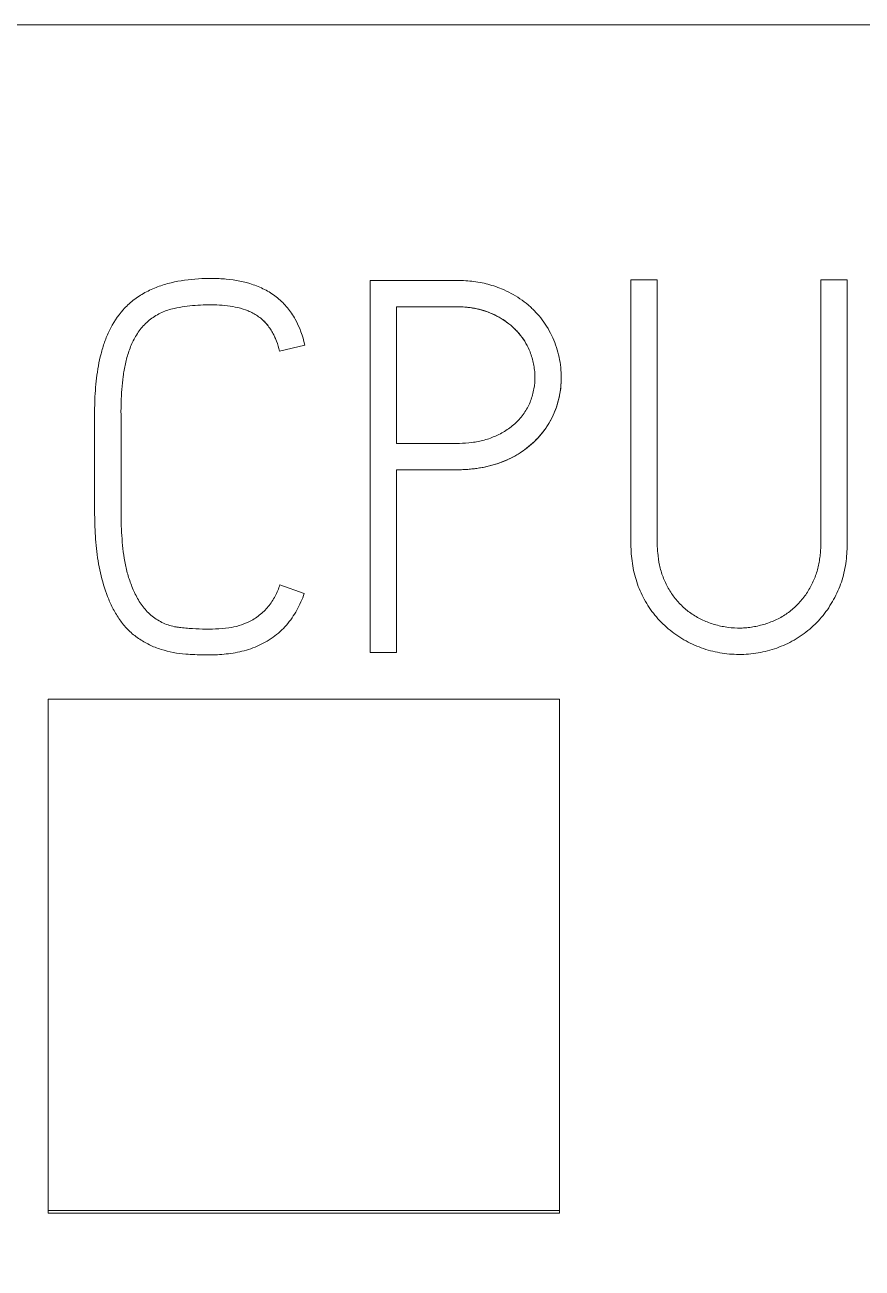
# Model space of a CAD drawing. Header units: millimetres. Extents: x 1359 to 3577, y 1333 to 3557.
# Drawn here: x 2571.47 to 2575.07, y 3324.73 to 3330.08 of the extents above; entities that cross this region are included whole.
import ezdxf

# ---------------------------------------------------------------- set-up
doc = ezdxf.new("R2010")
doc.units = ezdxf.units.MM
doc.set_wipeout_variables(frame=1)
doc.layers.add('000-PI-Oprema', color=30, linetype='Continuous', lineweight=5)
doc.layers.add('002-PI-Kabelska kanalica', color=150, linetype='Continuous')

# ---------------------------------------------------------------- blocks, each defined once
blk = doc.blocks.new('6ES7515-2AN03-0AB0')
blk.add_wipeout([(49766.6555, 38535.9127), (49836.4555, 38535.9127), (49836.4555, 38388.9127), (49766.6555, 38388.9127)])
at = {"layer": '000-PI-Oprema', "color": 0, "linetype": 'ByBlock', "lineweight": 0}
for p, q in [((49831.3494, 38535.9127), (49771.7616, 38535.9127)), ((49831.3494, 38535.9127), (49771.7616, 38535.9127)), ((49783.041, 38534.8131), (49783.041, 38533.2127)), ((49783.041, 38534.8131), (49783.041, 38533.2127)), ((49784.2752, 38534.8151), (49784.1617, 38534.8151)), ((49784.2752, 38534.8151), (49784.1617, 38534.8151)), ((49785.0923, 38534.8151), (49784.9788, 38534.8151)), ((49785.0923, 38534.8151), (49784.9788, 38534.8151)), ((49785.0923, 38533.6878), (49785.0923, 38534.8151)), ((49785.0923, 38533.6878), (49785.0923, 38534.8151)), ((49783.1544, 38534.1116), (49783.1544, 38534.6997)), ((49783.1544, 38534.1116), (49783.1544, 38534.6997)), ((49782.6507, 38534.5083), (49782.7592, 38534.5351)), ((49782.6507, 38534.5083), (49782.7592, 38534.5351)), ((49783.1544, 38533.2127), (49783.1544, 38533.9983)), ((49783.1544, 38533.2127), (49783.1544, 38533.9983)), ((49782.7572, 38533.4659), (49782.6527, 38533.5037)), ((49782.7572, 38533.4659), (49782.6527, 38533.5037)), ((49783.041, 38533.2127), (49783.1544, 38533.2127)), ((49783.041, 38533.2127), (49783.1544, 38533.2127)), ((49783.8555, 38533.0114), (49781.6555, 38533.0114)), ((49781.6555, 38533.0114), (49781.6555, 38530.8111)), ((49783.8555, 38533.0114), (49781.6555, 38533.0114)), ((49781.6555, 38533.0114), (49781.6555, 38530.8111)), ((49783.8555, 38530.8111), (49783.8555, 38533.0114)), ((49783.8555, 38530.8111), (49783.8555, 38533.0114)), ((49781.6555, 38530.8111), (49783.8555, 38530.8111)), ((49781.6555, 38530.8111), (49781.6555, 38530.8)), ((49781.6555, 38530.8111), (49783.8555, 38530.8111)), ((49781.6555, 38530.8111), (49781.6555, 38530.8)), ((49783.8555, 38530.8), (49781.6555, 38530.8)), ((49783.8555, 38530.8), (49781.6555, 38530.8)), ((49783.8555, 38530.8111), (49783.8555, 38530.8)), ((49783.8555, 38530.8111), (49783.8555, 38530.8))]:
    blk.add_line(p, q, dxfattribs=at)
for points, knots in [([(49782.7592, 38534.5351), (49782.7505, 38534.574), (49782.7376, 38534.6113), (49782.7135, 38534.6549), (49782.7082, 38534.6635), (49782.697, 38534.68), (49782.6911, 38534.6879), (49782.6721, 38534.7108), (49782.658, 38534.7249), (49782.6268, 38534.7503), (49782.6102, 38534.7613), (49782.5839, 38534.7754), (49782.575, 38534.7798), (49782.5566, 38534.7878), (49782.5471, 38534.7914), (49782.4998, 38534.8077), (49782.4608, 38534.815), (49782.411, 38534.8196), (49782.401, 38534.8203), (49782.381, 38534.8213), (49782.371, 38534.8215), (49782.3411, 38534.8218), (49782.3213, 38534.8213), (49782.2621, 38534.8176), (49782.2229, 38534.8124), (49782.1745, 38534.8006), (49782.1648, 38534.798), (49782.1456, 38534.7921), (49782.136, 38534.7889), (49782.1078, 38534.7783), (49782.0896, 38534.77), (49782.0634, 38534.7556), (49782.0549, 38534.7505), (49782.0381, 38534.7395), (49782.0299, 38534.7336), (49782.0061, 38534.715), (49781.9914, 38534.7013), (49781.9779, 38534.6863)], [0, 0, 0, 0, 0.125, 0.125, 0.15625, 0.15625, 0.1875, 0.1875, 0.25, 0.25, 0.3125, 0.3125, 0.34375, 0.34375, 0.375, 0.375, 0.5, 0.5, 0.53125, 0.53125, 0.5625, 0.5625, 0.625, 0.625, 0.75, 0.75, 0.78125, 0.78125, 0.8125, 0.8125, 0.875, 0.875, 0.90625, 0.90625, 0.9375, 0.9375, 1, 1, 1, 1]), ([(49782.7592, 38534.5351), (49782.7505, 38534.574), (49782.7376, 38534.6113), (49782.7135, 38534.6549), (49782.7082, 38534.6635), (49782.697, 38534.68), (49782.6911, 38534.6879), (49782.6721, 38534.7108), (49782.658, 38534.7249), (49782.6268, 38534.7503), (49782.6102, 38534.7613), (49782.5839, 38534.7754), (49782.575, 38534.7798), (49782.5566, 38534.7878), (49782.5471, 38534.7914), (49782.4998, 38534.8077), (49782.4608, 38534.815), (49782.411, 38534.8196), (49782.401, 38534.8203), (49782.381, 38534.8213), (49782.371, 38534.8215), (49782.3411, 38534.8218), (49782.3213, 38534.8213), (49782.2621, 38534.8176), (49782.2229, 38534.8124), (49782.1745, 38534.8006), (49782.1648, 38534.798), (49782.1456, 38534.7921), (49782.136, 38534.7889), (49782.1078, 38534.7783), (49782.0896, 38534.77), (49782.0634, 38534.7556), (49782.0549, 38534.7505), (49782.0381, 38534.7395), (49782.0299, 38534.7336), (49782.0061, 38534.715), (49781.9914, 38534.7013), (49781.9779, 38534.6863)], [0, 0, 0, 0, 0.125, 0.125, 0.15625, 0.15625, 0.1875, 0.1875, 0.25, 0.25, 0.3125, 0.3125, 0.34375, 0.34375, 0.375, 0.375, 0.5, 0.5, 0.53125, 0.53125, 0.5625, 0.5625, 0.625, 0.625, 0.75, 0.75, 0.78125, 0.78125, 0.8125, 0.8125, 0.875, 0.875, 0.90625, 0.90625, 0.9375, 0.9375, 1, 1, 1, 1]), ([(49783.606, 38534.7765), (49783.584, 38534.7859), (49783.5616, 38534.7932), (49783.516, 38534.8042), (49783.4928, 38534.808), (49783.4575, 38534.8114), (49783.4456, 38534.8122), (49783.4278, 38534.8129), (49783.4218, 38534.813), (49783.4099, 38534.8131), (49783.404, 38534.8131), (49783.3742, 38534.8131), (49783.2552, 38534.8131), (49783.1362, 38534.8131), (49783.041, 38534.8131)], [0, 0, 0, 0, 0.125, 0.125, 0.25, 0.25, 0.3125, 0.3125, 0.34375, 0.34375, 0.375, 0.375, 0.5, 1, 1, 1, 1]), ([(49783.606, 38534.7765), (49783.584, 38534.7859), (49783.5616, 38534.7932), (49783.516, 38534.8042), (49783.4928, 38534.808), (49783.4575, 38534.8114), (49783.4456, 38534.8122), (49783.4278, 38534.8129), (49783.4218, 38534.813), (49783.4099, 38534.8131), (49783.404, 38534.8131), (49783.3742, 38534.8131), (49783.2552, 38534.8131), (49783.1362, 38534.8131), (49783.041, 38534.8131)], [0, 0, 0, 0, 0.125, 0.125, 0.25, 0.25, 0.3125, 0.3125, 0.34375, 0.34375, 0.375, 0.375, 0.5, 1, 1, 1, 1]), ([(49783.1544, 38533.9983), (49783.2128, 38533.9983), (49783.2858, 38533.9983), (49783.3661, 38533.9983), (49783.388, 38533.9983), (49783.4026, 38533.9983), (49783.4099, 38533.9982), (49783.4464, 38533.9986), (49783.4754, 38534.0007), (49783.5189, 38534.0072), (49783.5333, 38534.0099), (49783.5549, 38534.0151), (49783.5621, 38534.0169), (49783.5764, 38534.021), (49783.5836, 38534.0233), (49783.6191, 38534.0353), (49783.6462, 38534.0475), (49783.6845, 38534.0702), (49783.6969, 38534.0786), (49783.7209, 38534.0966), (49783.7323, 38534.1062), (49783.7646, 38534.1366), (49783.784, 38534.159), (49783.8088, 38534.1965), (49783.8163, 38534.2094), (49783.8293, 38534.2359), (49783.835, 38534.2495), (49783.8448, 38534.2773), (49783.849, 38534.2915), (49783.8557, 38534.3206), (49783.8582, 38534.3353), (49783.8616, 38534.3646), (49783.8625, 38534.3793), (49783.8626, 38534.4089), (49783.8618, 38534.4237), (49783.8572, 38534.4682), (49783.8509, 38534.497), (49783.8371, 38534.5391), (49783.8319, 38534.553), (49783.8197, 38534.5803), (49783.7993, 38534.6197), (49783.7726, 38534.655), (49783.7472, 38534.6822), (49783.7419, 38534.6876), (49783.7312, 38534.6979), (49783.7146, 38534.7127), (49783.685, 38534.7348), (49783.6596, 38534.7501), (49783.6333, 38534.7642), (49783.6198, 38534.7706), (49783.606, 38534.7765)], [0, 0, 0, 0, 0.125, 0.15625, 0.171875, 0.171875, 0.1875, 0.1875, 0.25, 0.25, 0.28125, 0.28125, 0.296875, 0.296875, 0.3125, 0.3125, 0.375, 0.375, 0.40625, 0.40625, 0.4375, 0.4375, 0.5, 0.5, 0.53125, 0.53125, 0.5625, 0.5625, 0.59375, 0.59375, 0.625, 0.625, 0.65625, 0.65625, 0.6875, 0.6875, 0.75, 0.75, 0.78125, 0.78125, 0.8125, 0.875, 0.875, 0.890625, 0.890625, 0.90625, 0.9375, 0.96875, 0.96875, 1, 1, 1, 1]), ([(49783.1544, 38533.9983), (49783.2128, 38533.9983), (49783.2858, 38533.9983), (49783.3661, 38533.9983), (49783.388, 38533.9983), (49783.4026, 38533.9983), (49783.4099, 38533.9982), (49783.4464, 38533.9986), (49783.4754, 38534.0007), (49783.5189, 38534.0072), (49783.5333, 38534.0099), (49783.5549, 38534.0151), (49783.5621, 38534.0169), (49783.5764, 38534.021), (49783.5836, 38534.0233), (49783.6191, 38534.0353), (49783.6462, 38534.0475), (49783.6845, 38534.0702), (49783.6969, 38534.0786), (49783.7209, 38534.0966), (49783.7323, 38534.1062), (49783.7646, 38534.1366), (49783.784, 38534.159), (49783.8088, 38534.1965), (49783.8163, 38534.2094), (49783.8293, 38534.2359), (49783.835, 38534.2495), (49783.8448, 38534.2773), (49783.849, 38534.2915), (49783.8557, 38534.3206), (49783.8582, 38534.3353), (49783.8616, 38534.3646), (49783.8625, 38534.3793), (49783.8626, 38534.4089), (49783.8618, 38534.4237), (49783.8572, 38534.4682), (49783.8509, 38534.497), (49783.8371, 38534.5391), (49783.8319, 38534.553), (49783.8197, 38534.5803), (49783.7993, 38534.6197), (49783.7726, 38534.655), (49783.7472, 38534.6822), (49783.7419, 38534.6876), (49783.7312, 38534.6979), (49783.7146, 38534.7127), (49783.685, 38534.7348), (49783.6596, 38534.7501), (49783.6333, 38534.7642), (49783.6198, 38534.7706), (49783.606, 38534.7765)], [0, 0, 0, 0, 0.125, 0.15625, 0.171875, 0.171875, 0.1875, 0.1875, 0.25, 0.25, 0.28125, 0.28125, 0.296875, 0.296875, 0.3125, 0.3125, 0.375, 0.375, 0.40625, 0.40625, 0.4375, 0.4375, 0.5, 0.5, 0.53125, 0.53125, 0.5625, 0.5625, 0.59375, 0.59375, 0.625, 0.625, 0.65625, 0.65625, 0.6875, 0.6875, 0.75, 0.75, 0.78125, 0.78125, 0.8125, 0.875, 0.875, 0.890625, 0.890625, 0.90625, 0.9375, 0.96875, 0.96875, 1, 1, 1, 1]), ([(49784.1617, 38534.8151), (49784.1617, 38534.5965), (49784.1617, 38534.2685), (49784.1617, 38533.9131), (49784.1617, 38533.7627), (49784.1617, 38533.7217), (49784.1617, 38533.6944), (49784.1616, 38533.6807), (49784.1629, 38533.6398), (49784.1653, 38533.6126), (49784.1722, 38533.572), (49784.175, 38533.5585), (49784.1818, 38533.532), (49784.1858, 38533.5189), (49784.1948, 38533.4933), (49784.2, 38533.4807), (49784.2115, 38533.456), (49784.2178, 38533.4438), (49784.2315, 38533.4199), (49784.2388, 38533.4083), (49784.2545, 38533.3859), (49784.2712, 38533.3644), (49784.2899, 38533.3445), (49784.3096, 38533.3256), (49784.32, 38533.3165), (49784.3522, 38533.2904), (49784.3749, 38533.2751), (49784.4109, 38533.2553), (49784.4232, 38533.2492), (49784.4484, 38533.2382), (49784.4615, 38533.2332), (49784.5007, 38533.22), (49784.5274, 38533.2135), (49784.5681, 38533.2072), (49784.5818, 38533.2057), (49784.6094, 38533.2039), (49784.6234, 38533.2036), (49784.6647, 38533.2043), (49784.692, 38533.2072), (49784.7324, 38533.215), (49784.7458, 38533.2181), (49784.7725, 38533.2257), (49784.7857, 38533.23), (49784.8243, 38533.2446), (49784.8489, 38533.2564), (49784.8841, 38533.2777), (49784.8956, 38533.2853), (49784.9178, 38533.3018), (49784.9286, 38533.3105), (49784.9593, 38533.3379), (49784.9779, 38533.3579), (49785.0029, 38533.3906), (49785.0108, 38533.4019), (49785.0255, 38533.4253), (49785.0324, 38533.4372), (49785.045, 38533.4614), (49785.0509, 38533.4738), (49785.0615, 38533.4989), (49785.0661, 38533.5118), (49785.0742, 38533.5381), (49785.0776, 38533.5516), (49785.0832, 38533.5785), (49785.0855, 38533.592), (49785.0907, 38533.6328), (49785.0923, 38533.6602), (49785.0923, 38533.6878)], [0, 0, 0, 0, 0.25, 0.375, 0.40625, 0.421875, 0.421875, 0.4375, 0.4375, 0.46875, 0.46875, 0.484375, 0.484375, 0.5, 0.5, 0.515625, 0.515625, 0.53125, 0.53125, 0.546875, 0.546875, 0.5625, 0.578125, 0.578125, 0.59375, 0.59375, 0.625, 0.625, 0.640625, 0.640625, 0.65625, 0.65625, 0.6875, 0.6875, 0.703125, 0.703125, 0.71875, 0.71875, 0.75, 0.75, 0.765625, 0.765625, 0.78125, 0.78125, 0.8125, 0.8125, 0.828125, 0.828125, 0.84375, 0.84375, 0.875, 0.875, 0.890625, 0.890625, 0.90625, 0.90625, 0.921875, 0.921875, 0.9375, 0.9375, 0.953125, 0.953125, 0.96875, 0.96875, 1, 1, 1, 1]), ([(49784.1617, 38534.8151), (49784.1617, 38534.5965), (49784.1617, 38534.2685), (49784.1617, 38533.9131), (49784.1617, 38533.7627), (49784.1617, 38533.7217), (49784.1617, 38533.6944), (49784.1616, 38533.6807), (49784.1629, 38533.6398), (49784.1653, 38533.6126), (49784.1722, 38533.572), (49784.175, 38533.5585), (49784.1818, 38533.532), (49784.1858, 38533.5189), (49784.1948, 38533.4933), (49784.2, 38533.4807), (49784.2115, 38533.456), (49784.2178, 38533.4438), (49784.2315, 38533.4199), (49784.2388, 38533.4083), (49784.2545, 38533.3859), (49784.2712, 38533.3644), (49784.2899, 38533.3445), (49784.3096, 38533.3256), (49784.32, 38533.3165), (49784.3522, 38533.2904), (49784.3749, 38533.2751), (49784.4109, 38533.2553), (49784.4232, 38533.2492), (49784.4484, 38533.2382), (49784.4615, 38533.2332), (49784.5007, 38533.22), (49784.5274, 38533.2135), (49784.5681, 38533.2072), (49784.5818, 38533.2057), (49784.6094, 38533.2039), (49784.6234, 38533.2036), (49784.6647, 38533.2043), (49784.692, 38533.2072), (49784.7324, 38533.215), (49784.7458, 38533.2181), (49784.7725, 38533.2257), (49784.7857, 38533.23), (49784.8243, 38533.2446), (49784.8489, 38533.2564), (49784.8841, 38533.2777), (49784.8956, 38533.2853), (49784.9178, 38533.3018), (49784.9286, 38533.3105), (49784.9593, 38533.3379), (49784.9779, 38533.3579), (49785.0029, 38533.3906), (49785.0108, 38533.4019), (49785.0255, 38533.4253), (49785.0324, 38533.4372), (49785.045, 38533.4614), (49785.0509, 38533.4738), (49785.0615, 38533.4989), (49785.0661, 38533.5118), (49785.0742, 38533.5381), (49785.0776, 38533.5516), (49785.0832, 38533.5785), (49785.0855, 38533.592), (49785.0907, 38533.6328), (49785.0923, 38533.6602), (49785.0923, 38533.6878)], [0, 0, 0, 0, 0.25, 0.375, 0.40625, 0.421875, 0.421875, 0.4375, 0.4375, 0.46875, 0.46875, 0.484375, 0.484375, 0.5, 0.5, 0.515625, 0.515625, 0.53125, 0.53125, 0.546875, 0.546875, 0.5625, 0.578125, 0.578125, 0.59375, 0.59375, 0.625, 0.625, 0.640625, 0.640625, 0.65625, 0.65625, 0.6875, 0.6875, 0.703125, 0.703125, 0.71875, 0.71875, 0.75, 0.75, 0.765625, 0.765625, 0.78125, 0.78125, 0.8125, 0.8125, 0.828125, 0.828125, 0.84375, 0.84375, 0.875, 0.875, 0.890625, 0.890625, 0.90625, 0.90625, 0.921875, 0.921875, 0.9375, 0.9375, 0.953125, 0.953125, 0.96875, 0.96875, 1, 1, 1, 1]), ([(49784.9788, 38534.8151), (49784.9788, 38534.5334), (49784.9788, 38534.1813), (49784.9788, 38533.8116), (49784.9788, 38533.7235), (49784.9788, 38533.6971), (49784.9789, 38533.6883), (49784.9787, 38533.6707), (49784.978, 38533.6531), (49784.9765, 38533.6355), (49784.9744, 38533.6179), (49784.9731, 38533.6091), (49784.9683, 38533.583), (49784.964, 38533.5659), (49784.9556, 38533.5409), (49784.9524, 38533.5327), (49784.9454, 38533.5165), (49784.9416, 38533.5084), (49784.9293, 38533.4847), (49784.9109, 38533.4546), (49784.888, 38533.4277), (49784.8689, 38533.4088), (49784.8622, 38533.4028), (49784.8486, 38533.3914), (49784.8276, 38533.3752), (49784.8048, 38533.3617), (49784.7807, 38533.3501), (49784.7724, 38533.3465), (49784.7557, 38533.3401), (49784.7472, 38533.3372), (49784.7217, 38533.3294), (49784.7044, 38533.3251), (49784.6779, 38533.3207), (49784.669, 38533.3195), (49784.6512, 38533.3178), (49784.6423, 38533.3173), (49784.6157, 38533.3169), (49784.598, 38533.3179), (49784.5716, 38533.3213), (49784.5628, 38533.3228), (49784.5453, 38533.3263), (49784.5365, 38533.3284), (49784.5107, 38533.3355), (49784.494, 38533.3413), (49784.4615, 38533.3555), (49784.4458, 38533.3638), (49784.4156, 38533.3833), (49784.4015, 38533.3941), (49784.3754, 38533.4178), (49784.3633, 38533.4307), (49784.3468, 38533.4517), (49784.3415, 38533.459), (49784.3317, 38533.4738), (49784.3224, 38533.4889), (49784.3143, 38533.5047), (49784.3067, 38533.5206), (49784.3032, 38533.5288), (49784.2968, 38533.5454), (49784.2939, 38533.5539), (49784.289, 38533.5709), (49784.2868, 38533.5795), (49784.2812, 38533.6055), (49784.2787, 38533.623), (49784.2764, 38533.6494), (49784.2758, 38533.6583), (49784.2752, 38533.6761), (49784.2752, 38533.685), (49784.2752, 38533.7117), (49784.2752, 38533.8007), (49784.2752, 38534.1745), (49784.2752, 38534.5304), (49784.2752, 38534.8151)], [0, 0, 0, 0, 0.25, 0.3125, 0.328125, 0.328125, 0.335938, 0.335938, 0.34375, 0.351563, 0.351563, 0.359375, 0.359375, 0.375, 0.375, 0.382813, 0.382813, 0.390625, 0.390625, 0.40625, 0.421875, 0.421875, 0.429688, 0.429688, 0.4375, 0.453125, 0.453125, 0.460938, 0.460938, 0.46875, 0.46875, 0.484375, 0.484375, 0.492188, 0.492188, 0.5, 0.5, 0.515625, 0.515625, 0.523438, 0.523438, 0.53125, 0.53125, 0.546875, 0.546875, 0.5625, 0.5625, 0.578125, 0.578125, 0.59375, 0.59375, 0.601563, 0.601563, 0.609375, 0.617188, 0.617188, 0.625, 0.625, 0.632813, 0.632813, 0.640625, 0.640625, 0.65625, 0.65625, 0.664063, 0.664063, 0.671875, 0.671875, 0.6875, 0.75, 1, 1, 1, 1]), ([(49784.9788, 38534.8151), (49784.9788, 38534.5334), (49784.9788, 38534.1813), (49784.9788, 38533.8116), (49784.9788, 38533.7235), (49784.9788, 38533.6971), (49784.9789, 38533.6883), (49784.9787, 38533.6707), (49784.978, 38533.6531), (49784.9765, 38533.6355), (49784.9744, 38533.6179), (49784.9731, 38533.6091), (49784.9683, 38533.583), (49784.964, 38533.5659), (49784.9556, 38533.5409), (49784.9524, 38533.5327), (49784.9454, 38533.5165), (49784.9416, 38533.5084), (49784.9293, 38533.4847), (49784.9109, 38533.4546), (49784.888, 38533.4277), (49784.8689, 38533.4088), (49784.8622, 38533.4028), (49784.8486, 38533.3914), (49784.8276, 38533.3752), (49784.8048, 38533.3617), (49784.7807, 38533.3501), (49784.7724, 38533.3465), (49784.7557, 38533.3401), (49784.7472, 38533.3372), (49784.7217, 38533.3294), (49784.7044, 38533.3251), (49784.6779, 38533.3207), (49784.669, 38533.3195), (49784.6512, 38533.3178), (49784.6423, 38533.3173), (49784.6157, 38533.3169), (49784.598, 38533.3179), (49784.5716, 38533.3213), (49784.5628, 38533.3228), (49784.5453, 38533.3263), (49784.5365, 38533.3284), (49784.5107, 38533.3355), (49784.494, 38533.3413), (49784.4615, 38533.3555), (49784.4458, 38533.3638), (49784.4156, 38533.3833), (49784.4015, 38533.3941), (49784.3754, 38533.4178), (49784.3633, 38533.4307), (49784.3468, 38533.4517), (49784.3415, 38533.459), (49784.3317, 38533.4738), (49784.3224, 38533.4889), (49784.3143, 38533.5047), (49784.3067, 38533.5206), (49784.3032, 38533.5288), (49784.2968, 38533.5454), (49784.2939, 38533.5539), (49784.289, 38533.5709), (49784.2868, 38533.5795), (49784.2812, 38533.6055), (49784.2787, 38533.623), (49784.2764, 38533.6494), (49784.2758, 38533.6583), (49784.2752, 38533.6761), (49784.2752, 38533.685), (49784.2752, 38533.7117), (49784.2752, 38533.8007), (49784.2752, 38534.1745), (49784.2752, 38534.5304), (49784.2752, 38534.8151)], [0, 0, 0, 0, 0.25, 0.3125, 0.328125, 0.328125, 0.335938, 0.335938, 0.34375, 0.351563, 0.351563, 0.359375, 0.359375, 0.375, 0.375, 0.382813, 0.382813, 0.390625, 0.390625, 0.40625, 0.421875, 0.421875, 0.429688, 0.429688, 0.4375, 0.453125, 0.453125, 0.460938, 0.460938, 0.46875, 0.46875, 0.484375, 0.484375, 0.492188, 0.492188, 0.5, 0.5, 0.515625, 0.515625, 0.523438, 0.523438, 0.53125, 0.53125, 0.546875, 0.546875, 0.5625, 0.5625, 0.578125, 0.578125, 0.59375, 0.59375, 0.601563, 0.601563, 0.609375, 0.617188, 0.617188, 0.625, 0.625, 0.632813, 0.632813, 0.640625, 0.640625, 0.65625, 0.65625, 0.664063, 0.664063, 0.671875, 0.671875, 0.6875, 0.75, 1, 1, 1, 1]), ([(49781.9779, 38534.6863), (49781.9536, 38534.6595), (49781.9345, 38534.6296), (49781.9113, 38534.5815), (49781.9044, 38534.5648), (49781.8925, 38534.5311), (49781.8874, 38534.5141), (49781.8741, 38534.4627), (49781.8679, 38534.4278), (49781.8615, 38534.3749), (49781.8599, 38534.3572), (49781.8574, 38534.3216), (49781.8565, 38534.3038), (49781.8558, 38534.2772), (49781.8557, 38534.2683), (49781.8555, 38534.2505), (49781.8555, 38534.2416), (49781.8555, 38534.2149), (49781.8555, 38534.1616), (49781.8555, 38534.0371), (49781.8555, 38533.9304), (49781.8555, 38533.8414), (49781.8555, 38533.8236), (49781.8558, 38533.7881), (49781.8562, 38533.7703), (49781.8583, 38533.7171), (49781.8608, 38533.6817), (49781.8671, 38533.6288), (49781.8697, 38533.6112), (49781.8759, 38533.5761), (49781.8796, 38533.5587), (49781.8921, 38533.5072), (49781.9025, 38533.4735), (49781.9227, 38533.4245), (49781.9303, 38533.4085), (49781.9432, 38533.385), (49781.9478, 38533.3772), (49781.9574, 38533.362), (49781.9624, 38533.3546), (49781.9782, 38533.3329), (49781.9897, 38533.3193), (49782.0088, 38533.3004), (49782.0155, 38533.2944), (49782.0297, 38533.283), (49782.037, 38533.2777), (49782.0594, 38533.2626), (49782.0749, 38533.2536), (49782.0991, 38533.2416), (49782.1073, 38533.2379), (49782.1241, 38533.2312), (49782.1327, 38533.2281), (49782.1758, 38533.2143), (49782.2111, 38533.2074), (49782.2474, 38533.205)], [0, 0, 0, 0, 0.0625, 0.0625, 0.09375, 0.09375, 0.125, 0.125, 0.1875, 0.1875, 0.21875, 0.21875, 0.25, 0.25, 0.265625, 0.265625, 0.28125, 0.28125, 0.3125, 0.375, 0.5, 0.5, 0.53125, 0.53125, 0.5625, 0.5625, 0.625, 0.625, 0.65625, 0.65625, 0.6875, 0.6875, 0.75, 0.75, 0.78125, 0.78125, 0.796875, 0.796875, 0.8125, 0.8125, 0.84375, 0.84375, 0.859375, 0.859375, 0.875, 0.875, 0.90625, 0.90625, 0.921875, 0.921875, 0.9375, 0.9375, 1, 1, 1, 1]), ([(49781.9779, 38534.6863), (49781.9536, 38534.6595), (49781.9345, 38534.6296), (49781.9113, 38534.5815), (49781.9044, 38534.5648), (49781.8925, 38534.5311), (49781.8874, 38534.5141), (49781.8741, 38534.4627), (49781.8679, 38534.4278), (49781.8615, 38534.3749), (49781.8599, 38534.3572), (49781.8574, 38534.3216), (49781.8565, 38534.3038), (49781.8558, 38534.2772), (49781.8557, 38534.2683), (49781.8555, 38534.2505), (49781.8555, 38534.2416), (49781.8555, 38534.2149), (49781.8555, 38534.1616), (49781.8555, 38534.0371), (49781.8555, 38533.9304), (49781.8555, 38533.8414), (49781.8555, 38533.8236), (49781.8558, 38533.7881), (49781.8562, 38533.7703), (49781.8583, 38533.7171), (49781.8608, 38533.6817), (49781.8671, 38533.6288), (49781.8697, 38533.6112), (49781.8759, 38533.5761), (49781.8796, 38533.5587), (49781.8921, 38533.5072), (49781.9025, 38533.4735), (49781.9227, 38533.4245), (49781.9303, 38533.4085), (49781.9432, 38533.385), (49781.9478, 38533.3772), (49781.9574, 38533.362), (49781.9624, 38533.3546), (49781.9782, 38533.3329), (49781.9897, 38533.3193), (49782.0088, 38533.3004), (49782.0155, 38533.2944), (49782.0297, 38533.283), (49782.037, 38533.2777), (49782.0594, 38533.2626), (49782.0749, 38533.2536), (49782.0991, 38533.2416), (49782.1073, 38533.2379), (49782.1241, 38533.2312), (49782.1327, 38533.2281), (49782.1758, 38533.2143), (49782.2111, 38533.2074), (49782.2474, 38533.205)], [0, 0, 0, 0, 0.0625, 0.0625, 0.09375, 0.09375, 0.125, 0.125, 0.1875, 0.1875, 0.21875, 0.21875, 0.25, 0.25, 0.265625, 0.265625, 0.28125, 0.28125, 0.3125, 0.375, 0.5, 0.5, 0.53125, 0.53125, 0.5625, 0.5625, 0.625, 0.625, 0.65625, 0.65625, 0.6875, 0.6875, 0.75, 0.75, 0.78125, 0.78125, 0.796875, 0.796875, 0.8125, 0.8125, 0.84375, 0.84375, 0.859375, 0.859375, 0.875, 0.875, 0.90625, 0.90625, 0.921875, 0.921875, 0.9375, 0.9375, 1, 1, 1, 1]), ([(49782.4328, 38533.3184), (49782.4139, 38533.3157), (49782.395, 38533.3141), (49782.3571, 38533.3124), (49782.3382, 38533.3126), (49782.3003, 38533.3135), (49782.2813, 38533.3145), (49782.2529, 38533.3167), (49782.2434, 38533.3175), (49782.2293, 38533.319), (49782.2246, 38533.3195), (49782.2151, 38533.3205), (49782.2104, 38533.3211), (49782.1964, 38533.3235), (49782.1872, 38533.3256), (49782.169, 38533.3312), (49782.16, 38533.3347), (49782.1341, 38533.3466), (49782.1182, 38533.3567), (49782.096, 38533.3743), (49782.0888, 38533.3807), (49782.0755, 38533.3943), (49782.0694, 38533.4014), (49782.0579, 38533.4164), (49782.0526, 38533.4242), (49782.0426, 38533.4402), (49782.0379, 38533.4485), (49782.0249, 38533.4737), (49782.0175, 38533.4909), (49782.0078, 38533.5173), (49782.0047, 38533.5261), (49781.9991, 38533.544), (49781.9966, 38533.553), (49781.9897, 38533.5803), (49781.986, 38533.5989), (49781.98, 38533.636), (49781.9777, 38533.6546), (49781.972, 38533.7103), (49781.9701, 38533.7476), (49781.969, 38533.8035), (49781.969, 38533.8221), (49781.969, 38533.8594), (49781.969, 38533.9527), (49781.969, 38534.0832), (49781.969, 38534.1951), (49781.969, 38534.2417), (49781.9689, 38534.251), (49781.9691, 38534.2697), (49781.9693, 38534.279), (49781.97, 38534.307), (49781.9709, 38534.3256), (49781.9737, 38534.3628), (49781.9756, 38534.3813), (49781.9806, 38534.4181), (49781.9837, 38534.4363), (49781.9918, 38534.4726), (49781.9968, 38534.4905), (49782.0092, 38534.526), (49782.0165, 38534.5433), (49782.0295, 38534.5681), (49782.0342, 38534.5762), (49782.0444, 38534.592), (49782.0499, 38534.5997), (49782.0677, 38534.6215), (49782.0811, 38534.6343), (49782.1033, 38534.6515), (49782.1111, 38534.6568), (49782.1273, 38534.6666), (49782.1522, 38534.6798), (49782.1789, 38534.6887), (49782.1974, 38534.6928)], [0, 0, 0, 0, 0.03125, 0.03125, 0.0625, 0.0625, 0.09375, 0.09375, 0.109375, 0.109375, 0.117188, 0.117188, 0.125, 0.125, 0.140625, 0.140625, 0.15625, 0.15625, 0.1875, 0.1875, 0.203125, 0.203125, 0.21875, 0.21875, 0.234375, 0.234375, 0.25, 0.25, 0.28125, 0.28125, 0.296875, 0.296875, 0.3125, 0.3125, 0.34375, 0.34375, 0.375, 0.375, 0.4375, 0.4375, 0.46875, 0.46875, 0.5, 0.625, 0.6875, 0.6875, 0.703125, 0.703125, 0.71875, 0.71875, 0.75, 0.75, 0.78125, 0.78125, 0.8125, 0.8125, 0.84375, 0.84375, 0.875, 0.875, 0.890625, 0.890625, 0.90625, 0.90625, 0.9375, 0.9375, 0.953125, 0.953125, 0.96875, 1, 1, 1, 1]), ([(49782.4328, 38533.3184), (49782.4139, 38533.3157), (49782.395, 38533.3141), (49782.3571, 38533.3124), (49782.3382, 38533.3126), (49782.3003, 38533.3135), (49782.2813, 38533.3145), (49782.2529, 38533.3167), (49782.2434, 38533.3175), (49782.2293, 38533.319), (49782.2246, 38533.3195), (49782.2151, 38533.3205), (49782.2104, 38533.3211), (49782.1964, 38533.3235), (49782.1872, 38533.3256), (49782.169, 38533.3312), (49782.16, 38533.3347), (49782.1341, 38533.3466), (49782.1182, 38533.3567), (49782.096, 38533.3743), (49782.0888, 38533.3807), (49782.0755, 38533.3943), (49782.0694, 38533.4014), (49782.0579, 38533.4164), (49782.0526, 38533.4242), (49782.0426, 38533.4402), (49782.0379, 38533.4485), (49782.0249, 38533.4737), (49782.0175, 38533.4909), (49782.0078, 38533.5173), (49782.0047, 38533.5261), (49781.9991, 38533.544), (49781.9966, 38533.553), (49781.9897, 38533.5803), (49781.986, 38533.5989), (49781.98, 38533.636), (49781.9777, 38533.6546), (49781.972, 38533.7103), (49781.9701, 38533.7476), (49781.969, 38533.8035), (49781.969, 38533.8221), (49781.969, 38533.8594), (49781.969, 38533.9527), (49781.969, 38534.0832), (49781.969, 38534.1951), (49781.969, 38534.2417), (49781.9689, 38534.251), (49781.9691, 38534.2697), (49781.9693, 38534.279), (49781.97, 38534.307), (49781.9709, 38534.3256), (49781.9737, 38534.3628), (49781.9756, 38534.3813), (49781.9806, 38534.4181), (49781.9837, 38534.4363), (49781.9918, 38534.4726), (49781.9968, 38534.4905), (49782.0092, 38534.526), (49782.0165, 38534.5433), (49782.0295, 38534.5681), (49782.0342, 38534.5762), (49782.0444, 38534.592), (49782.0499, 38534.5997), (49782.0677, 38534.6215), (49782.0811, 38534.6343), (49782.1033, 38534.6515), (49782.1111, 38534.6568), (49782.1273, 38534.6666), (49782.1522, 38534.6798), (49782.1789, 38534.6887), (49782.1974, 38534.6928)], [0, 0, 0, 0, 0.03125, 0.03125, 0.0625, 0.0625, 0.09375, 0.09375, 0.109375, 0.109375, 0.117188, 0.117188, 0.125, 0.125, 0.140625, 0.140625, 0.15625, 0.15625, 0.1875, 0.1875, 0.203125, 0.203125, 0.21875, 0.21875, 0.234375, 0.234375, 0.25, 0.25, 0.28125, 0.28125, 0.296875, 0.296875, 0.3125, 0.3125, 0.34375, 0.34375, 0.375, 0.375, 0.4375, 0.4375, 0.46875, 0.46875, 0.5, 0.625, 0.6875, 0.6875, 0.703125, 0.703125, 0.71875, 0.71875, 0.75, 0.75, 0.78125, 0.78125, 0.8125, 0.8125, 0.84375, 0.84375, 0.875, 0.875, 0.890625, 0.890625, 0.90625, 0.90625, 0.9375, 0.9375, 0.953125, 0.953125, 0.96875, 1, 1, 1, 1]), ([(49782.1974, 38534.6928), (49782.2275, 38534.6992), (49782.2579, 38534.7034), (49782.3038, 38534.7069), (49782.3192, 38534.7077), (49782.3499, 38534.7084), (49782.3652, 38534.7084), (49782.4112, 38534.7066), (49782.442, 38534.7033), (49782.4865, 38534.6926), (49782.5011, 38534.6881), (49782.5224, 38534.6792), (49782.5295, 38534.6759), (49782.543, 38534.6687), (49782.5496, 38534.6647), (49782.556, 38534.6603)], [0, 0, 0, 0, 0.25, 0.25, 0.375, 0.375, 0.5, 0.5, 0.75, 0.75, 0.875, 0.875, 0.9375, 0.9375, 1, 1, 1, 1]), ([(49782.1974, 38534.6928), (49782.2275, 38534.6992), (49782.2579, 38534.7034), (49782.3038, 38534.7069), (49782.3192, 38534.7077), (49782.3499, 38534.7084), (49782.3652, 38534.7084), (49782.4112, 38534.7066), (49782.442, 38534.7033), (49782.4865, 38534.6926), (49782.5011, 38534.6881), (49782.5224, 38534.6792), (49782.5295, 38534.6759), (49782.543, 38534.6687), (49782.5496, 38534.6647), (49782.556, 38534.6603)], [0, 0, 0, 0, 0.25, 0.25, 0.375, 0.375, 0.5, 0.5, 0.75, 0.75, 0.875, 0.875, 0.9375, 0.9375, 1, 1, 1, 1]), ([(49783.728, 38534.5055), (49783.7182, 38534.5311), (49783.7046, 38534.5545), (49783.6835, 38534.5814), (49783.6791, 38534.5866), (49783.6699, 38534.5968), (49783.6652, 38534.6017), (49783.6505, 38534.6159), (49783.64, 38534.6246), (49783.618, 38534.6407), (49783.6064, 38534.6481), (49783.5824, 38534.6615), (49783.5701, 38534.6674), (49783.545, 38534.6781), (49783.5321, 38534.6825), (49783.5122, 38534.688), (49783.5054, 38534.6896), (49783.492, 38534.6924), (49783.4719, 38534.6961), (49783.4517, 38534.6981), (49783.4314, 38534.6993), (49783.4247, 38534.6995), (49783.4112, 38534.6998), (49783.4044, 38534.6997), (49783.3706, 38534.6997), (49783.2895, 38534.6997), (49783.2084, 38534.6997), (49783.1544, 38534.6997)], [0, 0, 0, 0, 0.125, 0.125, 0.15625, 0.15625, 0.1875, 0.1875, 0.25, 0.25, 0.3125, 0.3125, 0.375, 0.375, 0.4375, 0.4375, 0.46875, 0.46875, 0.5, 0.5625, 0.5625, 0.59375, 0.59375, 0.625, 0.625, 0.75, 1, 1, 1, 1]), ([(49783.728, 38534.5055), (49783.7182, 38534.5311), (49783.7046, 38534.5545), (49783.6835, 38534.5814), (49783.6791, 38534.5866), (49783.6699, 38534.5968), (49783.6652, 38534.6017), (49783.6505, 38534.6159), (49783.64, 38534.6246), (49783.618, 38534.6407), (49783.6064, 38534.6481), (49783.5824, 38534.6615), (49783.5701, 38534.6674), (49783.545, 38534.6781), (49783.5321, 38534.6825), (49783.5122, 38534.688), (49783.5054, 38534.6896), (49783.492, 38534.6924), (49783.4719, 38534.6961), (49783.4517, 38534.6981), (49783.4314, 38534.6993), (49783.4247, 38534.6995), (49783.4112, 38534.6998), (49783.4044, 38534.6997), (49783.3706, 38534.6997), (49783.2895, 38534.6997), (49783.2084, 38534.6997), (49783.1544, 38534.6997)], [0, 0, 0, 0, 0.125, 0.125, 0.15625, 0.15625, 0.1875, 0.1875, 0.25, 0.25, 0.3125, 0.3125, 0.375, 0.375, 0.4375, 0.4375, 0.46875, 0.46875, 0.5, 0.5625, 0.5625, 0.59375, 0.59375, 0.625, 0.625, 0.75, 1, 1, 1, 1]), ([(49783.1544, 38534.6997), (49783.2089, 38534.6997), (49783.2906, 38534.6997), (49783.3723, 38534.6997), (49783.4064, 38534.6997), (49783.4132, 38534.6997), (49783.4268, 38534.6995), (49783.4336, 38534.6992), (49783.4541, 38534.6979), (49783.4675, 38534.6965), (49783.5075, 38534.6901), (49783.5336, 38534.683), (49783.5839, 38534.6615), (49783.6076, 38534.6484), (49783.6402, 38534.6245), (49783.6506, 38534.6158), (49783.6703, 38534.5967), (49783.6794, 38534.5867), (49783.6961, 38534.5654), (49783.7037, 38534.5542), (49783.7172, 38534.5306), (49783.7231, 38534.5182), (49783.728, 38534.5055)], [0, 0, 0, 0, 0.25, 0.375, 0.375, 0.40625, 0.40625, 0.4375, 0.4375, 0.5, 0.5, 0.625, 0.625, 0.75, 0.75, 0.8125, 0.8125, 0.875, 0.875, 0.9375, 0.9375, 1, 1, 1, 1]), ([(49783.1544, 38534.6997), (49783.2089, 38534.6997), (49783.2906, 38534.6997), (49783.3723, 38534.6997), (49783.4064, 38534.6997), (49783.4132, 38534.6997), (49783.4268, 38534.6995), (49783.4336, 38534.6992), (49783.4541, 38534.6979), (49783.4675, 38534.6965), (49783.5075, 38534.6901), (49783.5336, 38534.683), (49783.5839, 38534.6615), (49783.6076, 38534.6484), (49783.6402, 38534.6245), (49783.6506, 38534.6158), (49783.6703, 38534.5967), (49783.6794, 38534.5867), (49783.6961, 38534.5654), (49783.7037, 38534.5542), (49783.7172, 38534.5306), (49783.7231, 38534.5182), (49783.728, 38534.5055)], [0, 0, 0, 0, 0.25, 0.375, 0.375, 0.40625, 0.40625, 0.4375, 0.4375, 0.5, 0.5, 0.625, 0.625, 0.75, 0.75, 0.8125, 0.8125, 0.875, 0.875, 0.9375, 0.9375, 1, 1, 1, 1]), ([(49782.556, 38534.6603), (49782.5688, 38534.6516), (49782.5803, 38534.6416), (49782.5959, 38534.6246), (49782.6008, 38534.6186), (49782.6098, 38534.6063), (49782.614, 38534.6), (49782.6255, 38534.5803), (49782.632, 38534.5665), (49782.6429, 38534.5379), (49782.6472, 38534.5232), (49782.6507, 38534.5083)], [0, 0, 0, 0, 0.25, 0.25, 0.375, 0.375, 0.5, 0.5, 0.75, 0.75, 1, 1, 1, 1]), ([(49782.6507, 38534.5083), (49782.6472, 38534.5232), (49782.6429, 38534.5379), (49782.6347, 38534.5593), (49782.6317, 38534.5664), (49782.6252, 38534.5802), (49782.6217, 38534.5869), (49782.6101, 38534.6065), (49782.6012, 38534.6188), (49782.5804, 38534.6415), (49782.5688, 38534.6516), (49782.556, 38534.6603)], [0, 0, 0, 0, 0.25, 0.25, 0.375, 0.375, 0.5, 0.5, 0.75, 0.75, 1, 1, 1, 1]), ([(49782.556, 38534.6603), (49782.5688, 38534.6516), (49782.5803, 38534.6416), (49782.5959, 38534.6246), (49782.6008, 38534.6186), (49782.6098, 38534.6063), (49782.614, 38534.6), (49782.6255, 38534.5803), (49782.632, 38534.5665), (49782.6429, 38534.5379), (49782.6472, 38534.5232), (49782.6507, 38534.5083)], [0, 0, 0, 0, 0.25, 0.25, 0.375, 0.375, 0.5, 0.5, 0.75, 0.75, 1, 1, 1, 1]), ([(49782.6507, 38534.5083), (49782.6472, 38534.5232), (49782.6429, 38534.5379), (49782.6347, 38534.5593), (49782.6317, 38534.5664), (49782.6252, 38534.5802), (49782.6217, 38534.5869), (49782.6101, 38534.6065), (49782.6012, 38534.6188), (49782.5804, 38534.6415), (49782.5688, 38534.6516), (49782.556, 38534.6603)], [0, 0, 0, 0, 0.25, 0.25, 0.375, 0.375, 0.5, 0.5, 0.75, 0.75, 1, 1, 1, 1]), ([(49783.728, 38534.5055), (49783.7346, 38534.4886), (49783.7423, 38534.4628), (49783.7464, 38534.4362), (49783.7484, 38534.4184), (49783.7489, 38534.4093), (49783.7494, 38534.3822), (49783.748, 38534.3644), (49783.7434, 38534.338), (49783.7414, 38534.3292), (49783.7366, 38534.3119), (49783.7337, 38534.3032), (49783.7242, 38534.2779), (49783.7161, 38534.262), (49783.7013, 38534.2395), (49783.696, 38534.2323), (49783.6845, 38534.2182), (49783.6783, 38534.2115), (49783.6656, 38534.1987), (49783.6589, 38534.1926), (49783.6449, 38534.1813), (49783.6376, 38534.1759), (49783.6225, 38534.1659), (49783.6146, 38534.1611), (49783.5987, 38534.1525), (49783.5906, 38534.1484), (49783.5742, 38534.141), (49783.5659, 38534.1375), (49783.549, 38534.1313), (49783.5403, 38534.1285), (49783.5228, 38534.1238), (49783.5138, 38534.1217), (49783.496, 38534.1182), (49783.487, 38534.1168), (49783.4601, 38534.1134), (49783.4422, 38534.1122), (49783.4152, 38534.1116), (49783.4062, 38534.1116), (49783.3882, 38534.1116), (49783.3073, 38534.1116), (49783.2263, 38534.1116), (49783.1544, 38534.1116)], [0, 0, 0, 0, 0.0625, 0.09375, 0.09375, 0.125, 0.125, 0.1875, 0.1875, 0.21875, 0.21875, 0.25, 0.25, 0.3125, 0.3125, 0.34375, 0.34375, 0.375, 0.375, 0.40625, 0.40625, 0.4375, 0.4375, 0.46875, 0.46875, 0.5, 0.5, 0.53125, 0.53125, 0.5625, 0.5625, 0.59375, 0.59375, 0.625, 0.625, 0.6875, 0.6875, 0.71875, 0.71875, 0.75, 1, 1, 1, 1]), ([(49783.728, 38534.5055), (49783.7346, 38534.4886), (49783.7423, 38534.4628), (49783.7464, 38534.4362), (49783.7484, 38534.4184), (49783.7489, 38534.4093), (49783.7494, 38534.3822), (49783.748, 38534.3644), (49783.7434, 38534.338), (49783.7414, 38534.3292), (49783.7366, 38534.3119), (49783.7337, 38534.3032), (49783.7242, 38534.2779), (49783.7161, 38534.262), (49783.7013, 38534.2395), (49783.696, 38534.2323), (49783.6845, 38534.2182), (49783.6783, 38534.2115), (49783.6656, 38534.1987), (49783.6589, 38534.1926), (49783.6449, 38534.1813), (49783.6376, 38534.1759), (49783.6225, 38534.1659), (49783.6146, 38534.1611), (49783.5987, 38534.1525), (49783.5906, 38534.1484), (49783.5742, 38534.141), (49783.5659, 38534.1375), (49783.549, 38534.1313), (49783.5403, 38534.1285), (49783.5228, 38534.1238), (49783.5138, 38534.1217), (49783.496, 38534.1182), (49783.487, 38534.1168), (49783.4601, 38534.1134), (49783.4422, 38534.1122), (49783.4152, 38534.1116), (49783.4062, 38534.1116), (49783.3882, 38534.1116), (49783.3073, 38534.1116), (49783.2263, 38534.1116), (49783.1544, 38534.1116)], [0, 0, 0, 0, 0.0625, 0.09375, 0.09375, 0.125, 0.125, 0.1875, 0.1875, 0.21875, 0.21875, 0.25, 0.25, 0.3125, 0.3125, 0.34375, 0.34375, 0.375, 0.375, 0.40625, 0.40625, 0.4375, 0.4375, 0.46875, 0.46875, 0.5, 0.5, 0.53125, 0.53125, 0.5625, 0.5625, 0.59375, 0.59375, 0.625, 0.625, 0.6875, 0.6875, 0.71875, 0.71875, 0.75, 1, 1, 1, 1]), ([(49783.8625, 38534.3957), (49783.8625, 38534.3816), (49783.8618, 38534.3676), (49783.8595, 38534.3462), (49783.8586, 38534.3389), (49783.8562, 38534.3244), (49783.8548, 38534.3171), (49783.85, 38534.2954), (49783.846, 38534.2813), (49783.8365, 38534.2536), (49783.8311, 38534.24), (49783.8185, 38534.2136), (49783.8113, 38534.2006), (49783.7871, 38534.1631), (49783.7682, 38534.1406), (49783.7364, 38534.1098), (49783.7251, 38534.1001), (49783.7016, 38534.0818), (49783.6773, 38534.065), (49783.6513, 38534.051), (49783.6246, 38534.0384), (49783.6107, 38534.0327), (49783.5686, 38534.0178), (49783.54, 38534.0108), (49783.4964, 38534.0037), (49783.4817, 38534.0019), (49783.4522, 38533.9994), (49783.4373, 38533.9986), (49783.415, 38533.9982), (49783.4075, 38533.9983), (49783.3926, 38533.9983), (49783.3703, 38533.9983), (49783.2884, 38533.9983), (49783.2139, 38533.9983), (49783.1544, 38533.9983)], [0, 0, 0, 0, 0.046006, 0.046006, 0.069856, 0.069856, 0.093706, 0.093706, 0.141406, 0.141406, 0.189105, 0.189105, 0.236805, 0.236805, 0.332204, 0.332204, 0.379904, 0.379904, 0.427604, 0.475303, 0.475303, 0.523003, 0.523003, 0.618403, 0.618403, 0.666102, 0.666102, 0.713802, 0.713802, 0.737652, 0.737652, 0.761502, 0.809201, 1, 1, 1, 1]), ([(49783.8625, 38534.3957), (49783.8625, 38534.3816), (49783.8618, 38534.3676), (49783.8595, 38534.3462), (49783.8586, 38534.3389), (49783.8562, 38534.3244), (49783.8548, 38534.3171), (49783.85, 38534.2954), (49783.846, 38534.2813), (49783.8365, 38534.2536), (49783.8311, 38534.24), (49783.8185, 38534.2136), (49783.8113, 38534.2006), (49783.7871, 38534.1631), (49783.7682, 38534.1406), (49783.7364, 38534.1098), (49783.7251, 38534.1001), (49783.7016, 38534.0818), (49783.6773, 38534.065), (49783.6513, 38534.051), (49783.6246, 38534.0384), (49783.6107, 38534.0327), (49783.5686, 38534.0178), (49783.54, 38534.0108), (49783.4964, 38534.0037), (49783.4817, 38534.0019), (49783.4522, 38533.9994), (49783.4373, 38533.9986), (49783.415, 38533.9982), (49783.4075, 38533.9983), (49783.3926, 38533.9983), (49783.3703, 38533.9983), (49783.2884, 38533.9983), (49783.2139, 38533.9983), (49783.1544, 38533.9983)], [0, 0, 0, 0, 0.046006, 0.046006, 0.069856, 0.069856, 0.093706, 0.093706, 0.141406, 0.141406, 0.189105, 0.189105, 0.236805, 0.236805, 0.332204, 0.332204, 0.379904, 0.379904, 0.427604, 0.475303, 0.475303, 0.523003, 0.523003, 0.618403, 0.618403, 0.666102, 0.666102, 0.713802, 0.713802, 0.737652, 0.737652, 0.761502, 0.809201, 1, 1, 1, 1]), ([(49782.6527, 38533.5037), (49782.647, 38533.4867), (49782.6401, 38533.4701), (49782.6277, 38533.4463), (49782.6231, 38533.4385), (49782.6134, 38533.4236), (49782.6081, 38533.4164), (49782.5967, 38533.4028), (49782.5905, 38533.3964), (49782.5776, 38533.384), (49782.5709, 38533.378), (49782.5498, 38533.3612), (49782.5348, 38533.3515), (49782.5186, 38533.3436)], [0, 0, 0, 0, 0.25, 0.25, 0.375, 0.375, 0.5, 0.5, 0.625, 0.625, 0.75, 0.75, 1, 1, 1, 1]), ([(49782.6527, 38533.5037), (49782.647, 38533.4867), (49782.6401, 38533.4701), (49782.6277, 38533.4463), (49782.6231, 38533.4385), (49782.6134, 38533.4236), (49782.6081, 38533.4164), (49782.5967, 38533.4028), (49782.5905, 38533.3964), (49782.5776, 38533.384), (49782.5709, 38533.378), (49782.5498, 38533.3612), (49782.5348, 38533.3515), (49782.5186, 38533.3436)], [0, 0, 0, 0, 0.25, 0.25, 0.375, 0.375, 0.5, 0.5, 0.625, 0.625, 0.75, 0.75, 1, 1, 1, 1]), ([(49782.2474, 38533.205), (49782.2734, 38533.2035), (49782.2993, 38533.2024), (49782.3382, 38533.2017), (49782.3511, 38533.2016), (49782.3769, 38533.2021), (49782.3898, 38533.2028), (49782.4284, 38533.2058), (49782.454, 38533.2094), (49782.4922, 38533.218), (49782.5049, 38533.2214), (49782.5301, 38533.2293), (49782.5424, 38533.2339), (49782.5784, 38533.2493), (49782.6013, 38533.262), (49782.6442, 38533.2929), (49782.6634, 38533.3105), (49782.689, 38533.3399), (49782.697, 38533.3502), (49782.712, 38533.3718), (49782.7189, 38533.383), (49782.738, 38533.4172), (49782.7485, 38533.4411), (49782.7572, 38533.4659)], [0, 0, 0, 0, 0.125, 0.125, 0.1875, 0.1875, 0.25, 0.25, 0.375, 0.375, 0.4375, 0.4375, 0.5, 0.5, 0.625, 0.625, 0.75, 0.75, 0.8125, 0.8125, 0.875, 0.875, 1, 1, 1, 1]), ([(49782.2474, 38533.205), (49782.2734, 38533.2035), (49782.2993, 38533.2024), (49782.3382, 38533.2017), (49782.3511, 38533.2016), (49782.3769, 38533.2021), (49782.3898, 38533.2028), (49782.4284, 38533.2058), (49782.454, 38533.2094), (49782.4922, 38533.218), (49782.5049, 38533.2214), (49782.5301, 38533.2293), (49782.5424, 38533.2339), (49782.5784, 38533.2493), (49782.6013, 38533.262), (49782.6442, 38533.2929), (49782.6634, 38533.3105), (49782.689, 38533.3399), (49782.697, 38533.3502), (49782.712, 38533.3718), (49782.7189, 38533.383), (49782.738, 38533.4172), (49782.7485, 38533.4411), (49782.7572, 38533.4659)], [0, 0, 0, 0, 0.125, 0.125, 0.1875, 0.1875, 0.25, 0.25, 0.375, 0.375, 0.4375, 0.4375, 0.5, 0.5, 0.625, 0.625, 0.75, 0.75, 0.8125, 0.8125, 0.875, 0.875, 1, 1, 1, 1]), ([(49782.5186, 38533.3436), (49782.505, 38533.3372), (49782.491, 38533.3318), (49782.4623, 38533.3233), (49782.4477, 38533.3202), (49782.4328, 38533.3184)], [0, 0, 0, 0, 0.5, 0.5, 1, 1, 1, 1]), ([(49782.5186, 38533.3436), (49782.505, 38533.3372), (49782.491, 38533.3318), (49782.4623, 38533.3233), (49782.4477, 38533.3202), (49782.4328, 38533.3184)], [0, 0, 0, 0, 0.5, 0.5, 1, 1, 1, 1])]:
    blk.add_open_spline(points, degree=3, knots=knots, dxfattribs=at)
blk = doc.blocks.new('6ES7590-1AB60-0AA0')
for p, q in [((4304.2302, 2988.4138), (4144.2302, 2988.4138)), ((4304.2302, 2988.3526), (4144.2302, 2988.3526))]:
    blk.add_line(p, q)

msp = doc.modelspace()

# ---------------------------------------------------------------- block references
msp.add_blockref('6ES7590-1AB60-0AA0', (-1597.6589, 337.6692))

# ---------------------------------------------------------------- next in the draw order: block references
at = {"layer": '002-PI-Kabelska kanalica', "color": 0, "linetype": 'ByBlock', "lineweight": 0}
msp.add_blockref('6ES7515-2AN03-0AB0', (-47210.0843, -35205.8297), dxfattribs=at)

doc.saveas('drawing.dxf')
